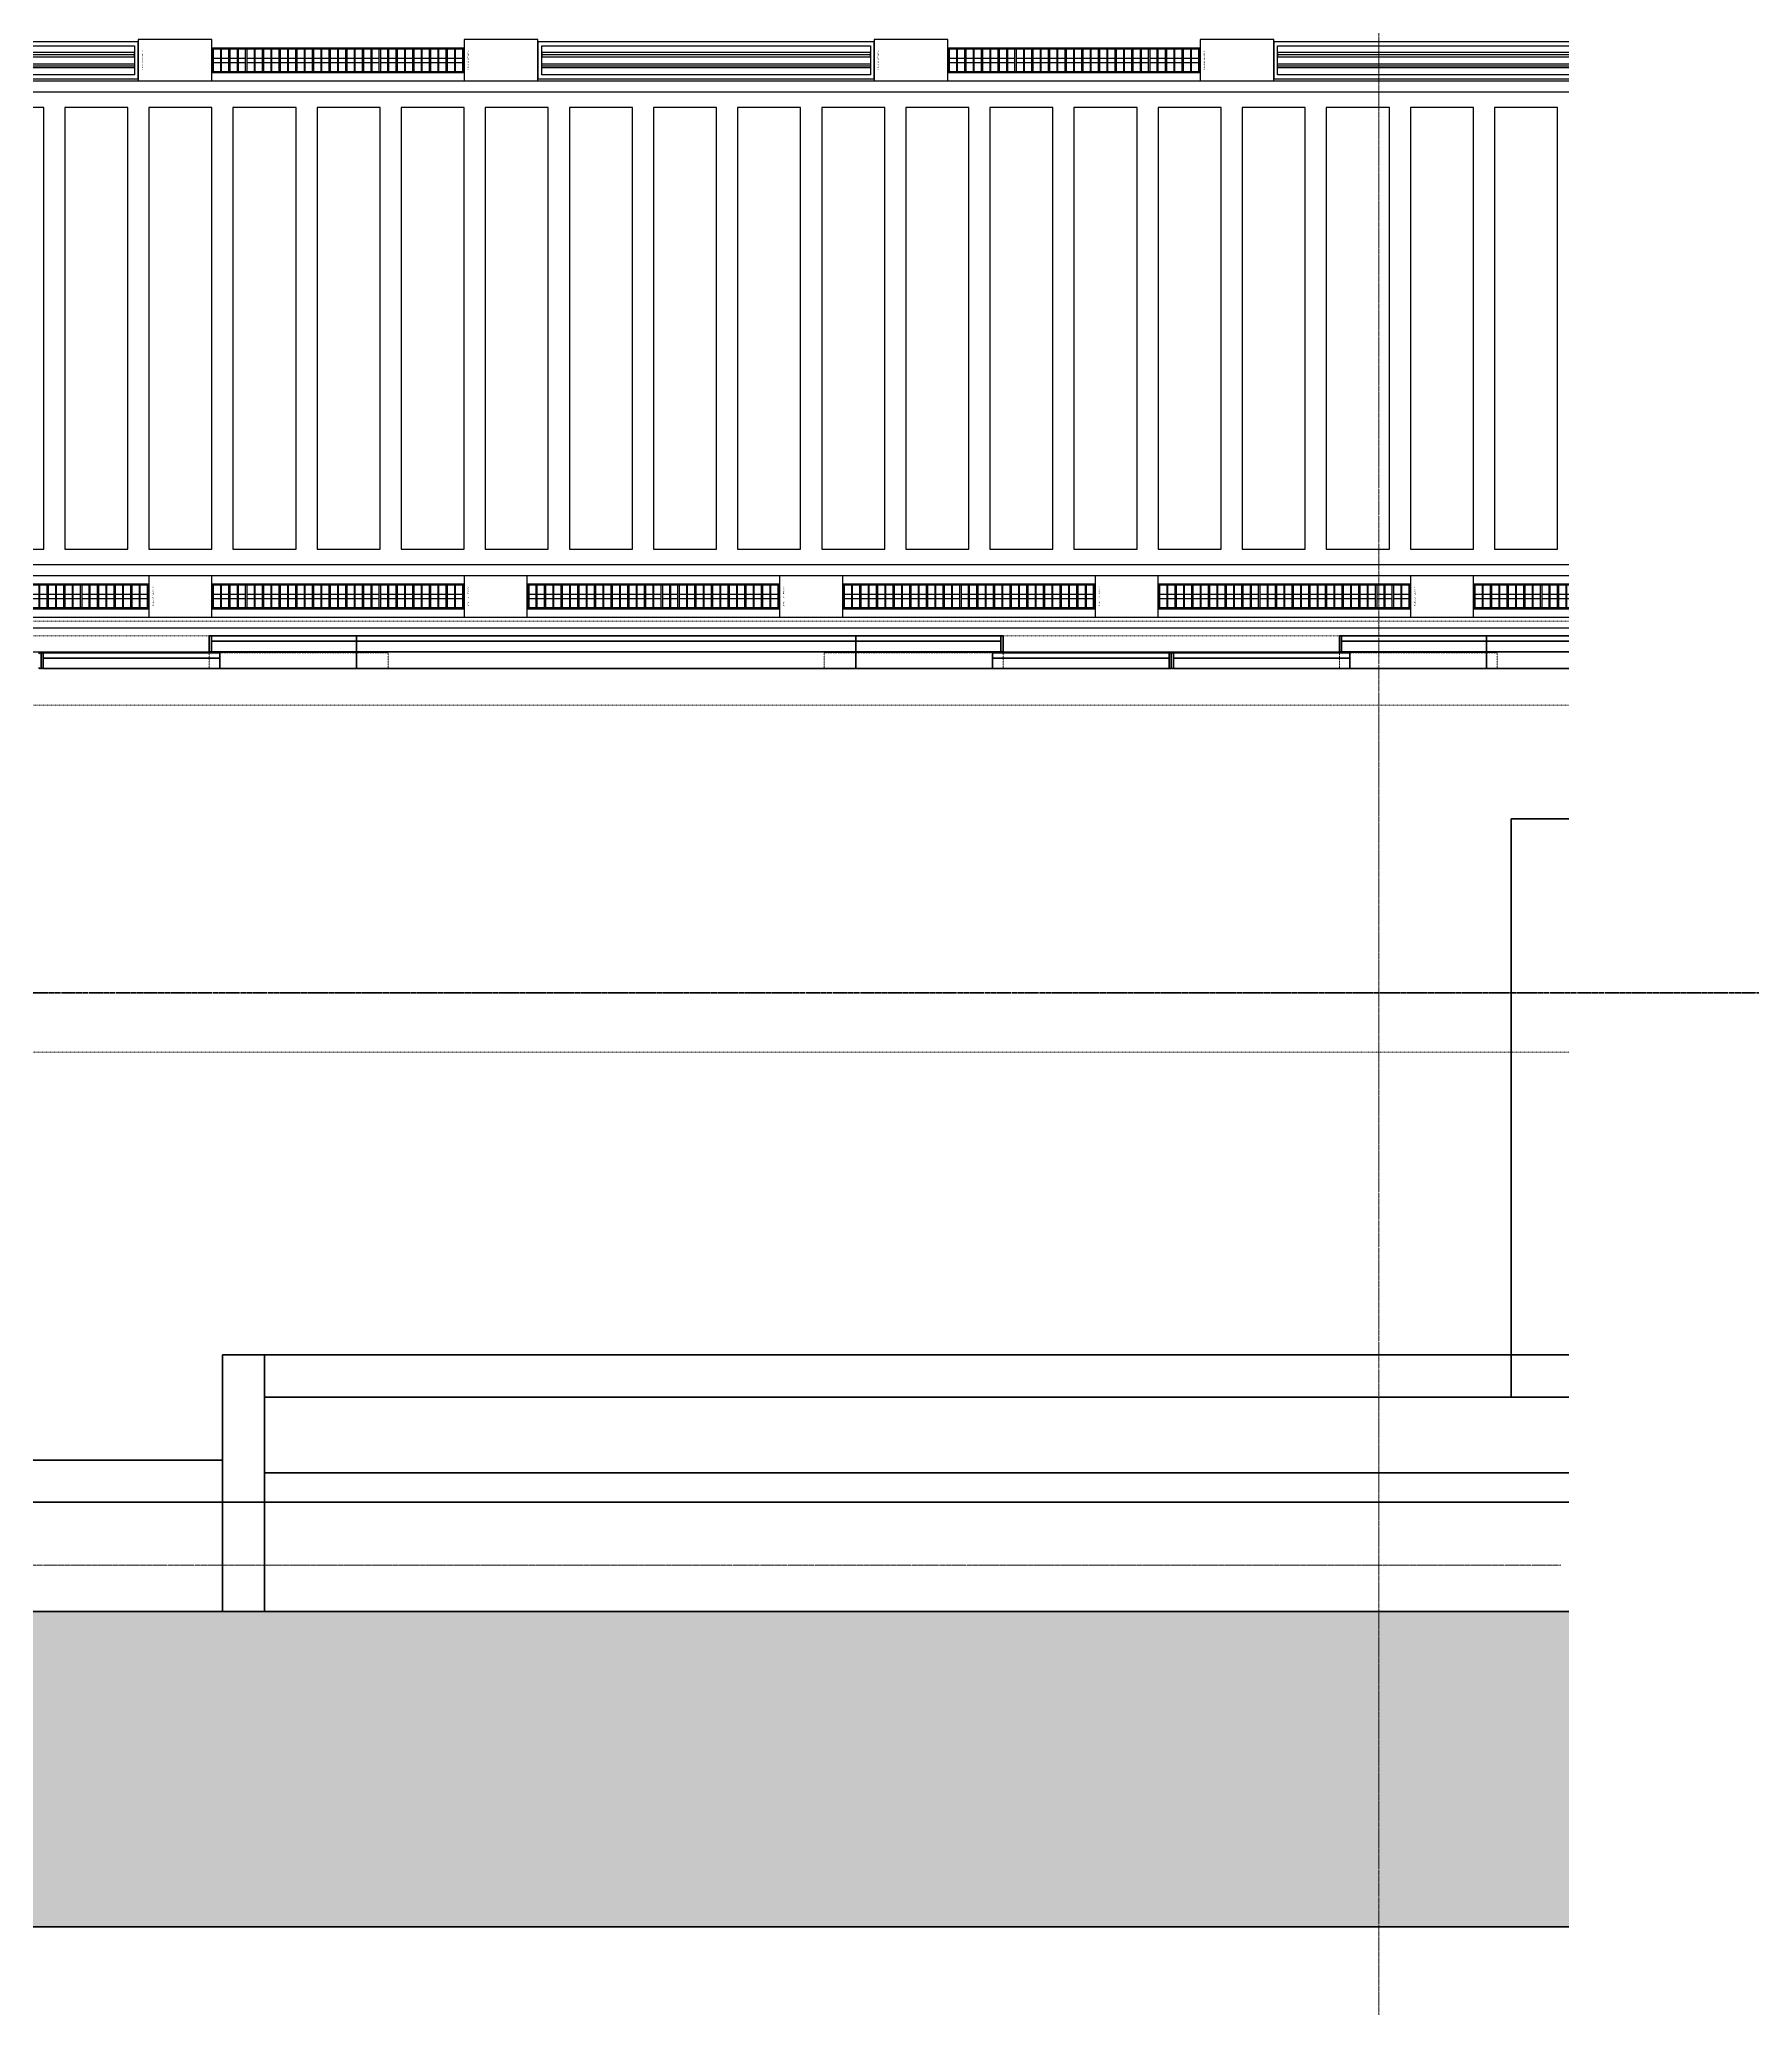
# Model space of a CAD drawing. Header units: millimetres. Extents: x -794868 to -715506, y -16735 to 22434.
# Drawn here: x -728253 to -720105, y -6430 to 2936 of the extents above; entities that cross this region are included whole.
import ezdxf
from ezdxf.enums import TextEntityAlignment as Align
from ezdxf.xclip import XClip

# ---------------------------------------------------------------- set-up
doc = ezdxf.new("R2010")
doc.units = ezdxf.units.MM
doc.header["$XCLIPFRAME"] = 0
for name, pattern in [('DASH', [6.35, 3.175, -3.175]), ('DPA_Grid _ Level 100', [10, 5.5, -1.6, 1.3, -1.6]), ('DPA_Hidden 500', [1.4, 0.8, -0.6])]:
    doc.linetypes.add(name, pattern=pattern)
for name, color, linetype in [('000 - WIPEOUT', 250, 'Continuous'), ('001 - ASCESSORIES', 251, 'Continuous'), ('A04_TUBE SERIES', 2, 'Continuous'), ('A11_ALU.SOLID SHEET', 2, 'Continuous')]:
    doc.layers.add(name, color=color, linetype=linetype)
for name, color, linetype, lineweight in [('A-FLOR-E', 2, 'Continuous', 35), ('A-GENM', 1, 'Continuous', 9), ('A-GENM-HDLN', 2, 'DPA_Hidden 500', 9), ('A-WALL', 5, 'Continuous', 35), ('A-WALL-PATT', 1, 'Continuous', 35), ('G-ANNO-SECL', 3, 'Continuous', 9), ('Q-SPCQ', 2, 'Continuous', 35), ('Q-SPCQ-HDLN', 2, 'DASH', 9), ('S-GRID', 251, 'Continuous', 9), ('WALL-E', 2, 'Continuous', 35)]:
    doc.layers.add(name, color=color, linetype=linetype, lineweight=lineweight)

# ---------------------------------------------------------------- blocks, each defined once
blk = doc.blocks.new('DPA_Speciality_PlatformScreenDoor - Length_135300-12767973-4262-01 ENLARGED UPPER PLATFORM LEVEL - REFLECTED CEILING PLAN - SHEET 3')
at = {"layer": 'A-GENM'}
for p, q in [((5337.5, -250), (5535.3, -250)), ((5535.3, -250), (5337.5, -250)), ((5432.5, -250), (5342.5, -250)), ((5342.5, -250), (5432.5, -250)), ((5442.5, -250), (5532.5, -250)), ((5532.5, -250), (5442.5, -250)), ((6337.5, -250), (6139.7, -250)), ((6139.7, -250), (6337.5, -250)), ((6232.5, -250), (6142.5, -250)), ((6142.5, -250), (6232.5, -250)), ((6242.5, -250), (6332.5, -250)), ((6332.5, -250), (6242.5, -250)), ((10712.5, -250), (10910.3, -250)), ((10910.3, -250), (10712.5, -250)), ((10807.5, -250), (10717.5, -250)), ((10717.5, -250), (10807.5, -250)), ((10817.5, -250), (10907.5, -250)), ((10907.5, -250), (10817.5, -250)), ((4590.3, -330), (4714.1, -330)), ((4600.9, -330), (4654, -330)), ((4650.4, -330), (4703.5, -330)), ((6890.3, -330), (7014.1, -330)), ((6900.9, -330), (6954, -330)), ((6950.4, -330), (7003.5, -330)), ((8490.3, -330), (8614.1, -330)), ((8500.9, -330), (8554, -330)), ((8550.4, -330), (8603.5, -330))]:
    blk.add_line(p, q, dxfattribs=at)
at = {"layer": 'A-GENM-HDLN'}
for p, q in [((4287.5, -250), (4287.5, -175)), ((5037.5, -175), (4287.5, -175)), ((5037.5, -175), (5037.5, -250)), ((6637.5, -175), (6637.5, -250)), ((6637.5, -175), (7487.5, -175)), ((7487.5, -250), (7487.5, -175)), ((9562.5, -250), (9562.5, -175)), ((10412.5, -175), (9562.5, -175)), ((10412.5, -175), (10412.5, -250)), ((5037.5, -250), (4287.5, -250)), ((6637.5, -250), (7487.5, -250)), ((10412.5, -250), (9562.5, -250))]:
    blk.add_line(p, q, dxfattribs=at)
at = {"layer": 'Q-SPCQ', "linetype": 'DASH', "lineweight": 9}
blk.add_line((3946, 1650), (73451.3, 1650), dxfattribs=at)
at = {"layer": 'Q-SPCQ'}
for p, q in [((3946, -175), (4337.5, -175)), ((4337.5, -330), (4337.5, -175)), ((4337.5, -175), (4337.5, -330)), ((4337.5, -175), (5037.5, -175)), ((4337.5, -175.9), (4337.5, -200)), ((4337.5, -200), (4337.5, -175.9)), ((4987.5, -175), (5827.5, -175)), ((5827.5, -175), (4987.5, -175)), ((4987.5, -175), (4987.5, -225)), ((4987.5, -225), (4987.5, -175)), ((5797.5, -175), (5017.5, -175)), ((5017.5, -175), (5797.5, -175)), ((5017.5, -175), (5797.5, -175)), ((5797.5, -175), (5017.5, -175)), ((5827.5, -225), (5827.5, -175)), ((5827.5, -225), (5827.5, -175)), ((5827.5, -180), (5827.5, -245)), ((5827.5, -245), (5827.5, -180)), ((5837.5, -245), (5837.5, -180)), ((5837.5, -180), (5837.5, -245)), ((5837.5, -180), (5837.5, -245)), ((5837.5, -245), (5837.5, -180)), ((6687.5, -175), (5847.5, -175)), ((5847.5, -175), (6687.5, -175)), ((5847.5, -175), (5847.5, -225)), ((5847.5, -175), (5847.5, -225)), ((5847.5, -245), (5847.5, -180)), ((5847.5, -180), (5847.5, -245)), ((5877.5, -175), (6657.5, -175)), ((6657.5, -175), (5877.5, -175)), ((6657.5, -175), (5877.5, -175)), ((5877.5, -175), (6657.5, -175)), ((6637.5, -175), (7337.5, -175)), ((6687.5, -225), (6687.5, -175)), ((6687.5, -175), (6687.5, -225)), ((7337.5, -175), (7337.5, -330)), ((7337.5, -175), (9712.5, -175)), ((7337.5, -330), (7337.5, -175)), ((7337.5, -200), (7337.5, -175.9)), ((7337.5, -175.9), (7337.5, -200)), ((9712.5, -175), (9712.5, -330)), ((9712.5, -175), (10412.5, -175)), ((9712.5, -330), (9712.5, -175)), ((9712.5, -200), (9712.5, -175.9)), ((9712.5, -175.9), (9712.5, -200)), ((10362.5, -175), (11202.5, -175)), ((11202.5, -175), (10362.5, -175)), ((10362.5, -175), (10362.5, -225)), ((10362.5, -225), (10362.5, -175)), ((11172.5, -175), (10392.5, -175)), ((10392.5, -175), (11172.5, -175)), ((10392.5, -175), (11172.5, -175)), ((11172.5, -175), (10392.5, -175)), ((11202.5, -225), (11202.5, -175)), ((11202.5, -225), (11202.5, -175)), ((11202.5, -180), (11202.5, -245)), ((11202.5, -245), (11202.5, -180)), ((11212.5, -245), (11212.5, -180)), ((11212.5, -180), (11212.5, -245)), ((11212.5, -180), (11212.5, -245)), ((11212.5, -245), (11212.5, -180)), ((3946, -255), (4337.5, -255)), ((4337.5, -255), (3946, -255)), ((4277.5, -255), (3946, -255)), ((3946, -255), (4277.5, -255)), ((3946, -255), (4287.5, -255)), ((4287.5, -255), (3946, -255)), ((4337.5, -200), (4337.5, -305)), ((4337.5, -305), (4337.5, -200)), ((4337.5, -305), (4337.5, -255)), ((4337.5, -305), (4337.5, -255)), ((4337.5, -255), (5027.5, -255)), ((5027.5, -255), (4337.5, -255)), ((4337.5, -255), (4337.5, -305)), ((4337.5, -305), (4337.5, -255)), ((4387.5, -255), (4977.5, -255)), ((4977.5, -255), (4387.5, -255)), ((4977.5, -255), (4397.5, -255)), ((4397.5, -255), (4977.5, -255)), ((5827.5, -225), (4987.5, -225)), ((4987.5, -225), (5827.5, -225)), ((4987.5, -250), (4987.5, -225)), ((4987.5, -250), (4987.5, -225)), ((5827.5, -225), (4987.5, -225)), ((4987.5, -225), (4987.5, -250)), ((4987.5, -250), (4987.5, -225)), ((4987.5, -225), (5827.5, -225)), ((4987.5, -225), (5827.5, -225)), ((5827.5, -225), (4987.5, -225)), ((5827.5, -250), (4987.5, -250)), ((4987.5, -250), (5827.5, -250)), ((4987.5, -250), (5827.5, -250)), ((5827.5, -250), (4987.5, -250)), ((5017.5, -225), (5797.5, -225)), ((5797.5, -225), (5017.5, -225)), ((5797.5, -225), (5017.5, -225)), ((5017.5, -225), (5797.5, -225)), ((5027.5, -255), (5027.5, -330)), ((5037.5, -255), (5027.5, -255)), ((5027.5, -255), (5037.5, -255)), ((5027.5, -330), (5027.5, -255)), ((5027.5, -305), (5027.5, -255)), ((5027.5, -305), (5027.5, -255)), ((5037.5, -225), (5777.5, -225)), ((5777.5, -225), (5037.5, -225)), ((5037.5, -225), (5777.5, -225)), ((5777.5, -225), (5037.5, -225)), ((5037.5, -330), (5037.5, -250)), ((5037.5, -250), (5037.5, -305)), ((5037.5, -250), (5777.5, -250)), ((5777.5, -250), (5037.5, -250)), ((5037.5, -250), (5777.5, -250)), ((5777.5, -250), (5037.5, -250)), ((5037.5, -330), (5037.5, -255)), ((5037.5, -255), (5037.5, -330)), ((5827.5, -225), (5827.5, -250)), ((5827.5, -250), (5827.5, -225)), ((5827.5, -250), (5827.5, -225)), ((5827.5, -225), (5827.5, -250)), ((5847.5, -225), (6687.5, -225)), ((6687.5, -225), (5847.5, -225)), ((5847.5, -250), (5847.5, -225)), ((5847.5, -225), (5847.5, -250)), ((6687.5, -225), (5847.5, -225)), ((5847.5, -225), (5847.5, -250)), ((5847.5, -250), (5847.5, -225)), ((5847.5, -225), (6687.5, -225)), ((6687.5, -225), (5847.5, -225)), ((5847.5, -225), (6687.5, -225)), ((5847.5, -250), (6687.5, -250)), ((6687.5, -250), (5847.5, -250)), ((5847.5, -250), (6687.5, -250)), ((6687.5, -250), (5847.5, -250)), ((6657.5, -225), (5877.5, -225)), ((5877.5, -225), (6657.5, -225)), ((5877.5, -225), (6657.5, -225)), ((6657.5, -225), (5877.5, -225)), ((6637.5, -225), (5897.5, -225)), ((5897.5, -225), (6637.5, -225)), ((6637.5, -225), (5897.5, -225)), ((5897.5, -225), (6637.5, -225)), ((6637.5, -250), (5897.5, -250)), ((5897.5, -250), (6637.5, -250)), ((6637.5, -250), (5897.5, -250)), ((5897.5, -250), (6637.5, -250)), ((6637.5, -305), (6637.5, -250)), ((6637.5, -250), (6637.5, -330)), ((6647.5, -255), (6637.5, -255)), ((6637.5, -255), (6637.5, -330)), ((6637.5, -330), (6637.5, -255)), ((6637.5, -255), (6647.5, -255)), ((6647.5, -330), (6647.5, -255)), ((6647.5, -255), (6647.5, -330)), ((7337.5, -255), (6647.5, -255)), ((6647.5, -255), (7337.5, -255)), ((6647.5, -255), (6647.5, -305)), ((6647.5, -255), (6647.5, -305)), ((6687.5, -225), (6687.5, -250)), ((6687.5, -225), (6687.5, -250)), ((6687.5, -250), (6687.5, -225)), ((6687.5, -225), (6687.5, -250)), ((6697.5, -255), (7277.5, -255)), ((7277.5, -255), (6697.5, -255)), ((7287.5, -255), (6697.5, -255)), ((6697.5, -255), (7287.5, -255)), ((7337.5, -305), (7337.5, -200)), ((7337.5, -200), (7337.5, -305)), ((9712.5, -255), (7337.5, -255)), ((7337.5, -255), (9712.5, -255)), ((7337.5, -255), (7337.5, -305)), ((7337.5, -255), (7337.5, -305)), ((7337.5, -305), (7337.5, -255)), ((7337.5, -255), (7337.5, -305)), ((9662.5, -255), (7387.5, -255)), ((7387.5, -255), (9662.5, -255)), ((7397.5, -255), (9652.5, -255)), ((9652.5, -255), (7397.5, -255)), ((9712.5, -305), (9712.5, -200)), ((9712.5, -200), (9712.5, -305)), ((9712.5, -255), (10402.5, -255)), ((10402.5, -255), (9712.5, -255)), ((9712.5, -255), (9712.5, -305)), ((9712.5, -305), (9712.5, -255)), ((9712.5, -305), (9712.5, -255)), ((9712.5, -255), (9712.5, -305)), ((9762.5, -255), (10352.5, -255)), ((10352.5, -255), (9762.5, -255)), ((10352.5, -255), (9772.5, -255)), ((9772.5, -255), (10352.5, -255)), ((11202.5, -225), (10362.5, -225)), ((10362.5, -225), (11202.5, -225)), ((10362.5, -250), (10362.5, -225)), ((10362.5, -250), (10362.5, -225)), ((11202.5, -225), (10362.5, -225)), ((10362.5, -225), (10362.5, -250)), ((10362.5, -250), (10362.5, -225)), ((10362.5, -225), (11202.5, -225)), ((10362.5, -225), (11202.5, -225)), ((11202.5, -225), (10362.5, -225)), ((11202.5, -250), (10362.5, -250)), ((10362.5, -250), (11202.5, -250)), ((10362.5, -250), (11202.5, -250)), ((11202.5, -250), (10362.5, -250)), ((10392.5, -225), (11172.5, -225)), ((11172.5, -225), (10392.5, -225)), ((11172.5, -225), (10392.5, -225)), ((10392.5, -225), (11172.5, -225)), ((10402.5, -255), (10402.5, -330)), ((10412.5, -255), (10402.5, -255)), ((10402.5, -255), (10412.5, -255)), ((10402.5, -330), (10402.5, -255)), ((10402.5, -305), (10402.5, -255)), ((10402.5, -305), (10402.5, -255)), ((10412.5, -225), (11152.5, -225)), ((11152.5, -225), (10412.5, -225)), ((10412.5, -225), (11152.5, -225)), ((11152.5, -225), (10412.5, -225)), ((10412.5, -250), (11152.5, -250)), ((11152.5, -250), (10412.5, -250)), ((10412.5, -250), (11152.5, -250)), ((11152.5, -250), (10412.5, -250)), ((10412.5, -330), (10412.5, -250)), ((10412.5, -250), (10412.5, -305)), ((10412.5, -330), (10412.5, -255)), ((10412.5, -255), (10412.5, -330)), ((11202.5, -225), (11202.5, -250)), ((11202.5, -250), (11202.5, -225)), ((11202.5, -250), (11202.5, -225)), ((11202.5, -225), (11202.5, -250)), ((3946, -305), (4327.5, -305)), ((4337.5, -305), (3946, -305)), ((3946, -305), (4277.5, -305)), ((4277.5, -305), (3946, -305)), ((4327.5, -305), (3946, -305)), ((3946, -305), (4327.5, -305)), ((3946, -305), (4277.5, -305)), ((4277.5, -305), (3946, -305)), ((3946, -305), (4337.5, -305)), ((4337.5, -305), (3946, -305)), ((3946, -305), (4287.5, -305)), ((4287.5, -305), (3946, -305)), ((4277.5, -305), (3946, -305)), ((3946, -305), (4277.5, -305)), ((3946, -330), (4337.5, -330)), ((3946, -330), (4337.5, -330)), ((4327.5, -330), (3946, -330)), ((3946, -330), (4277.5, -330)), ((4277.5, -330), (3946, -330)), ((4327.5, -330), (3946, -330)), ((3946, -330), (4327.5, -330)), ((3946, -330), (4277.5, -330)), ((4277.5, -330), (3946, -330)), ((4327.5, -305), (4337.5, -305)), ((4337.5, -330), (4327.5, -330)), ((4337.5, -305), (4337.5, -329.1)), ((4337.5, -305), (4337.5, -330)), ((4337.5, -330), (4337.5, -305)), ((4337.5, -329.1), (4337.5, -305)), ((4337.5, -305), (4347.5, -305)), ((5027.5, -305), (4337.5, -305)), ((4337.5, -305), (4337.5, -330)), ((4337.5, -330), (4337.5, -305)), ((4337.5, -305), (5027.5, -305)), ((5027.5, -305), (4337.5, -305)), ((4337.5, -330), (5037.5, -330)), ((4337.5, -330), (5027.5, -330)), ((4347.5, -330), (4337.5, -330)), ((4347.5, -305), (5027.5, -305)), ((5027.5, -305), (4347.5, -305)), ((4347.5, -305), (5027.5, -305)), ((5027.5, -330), (4347.5, -330)), ((5027.5, -330), (4347.5, -330)), ((4347.5, -330), (5027.5, -330)), ((4387.5, -305), (4977.5, -305)), ((4977.5, -305), (4387.5, -305)), ((4397.5, -305), (4977.5, -305)), ((4977.5, -305), (4397.5, -305)), ((4397.5, -305), (4977.5, -305)), ((4977.5, -305), (4397.5, -305)), ((4977.5, -305), (4397.5, -305)), ((4397.5, -305), (4977.5, -305)), ((4397.5, -330), (4977.5, -330)), ((4977.5, -330), (4397.5, -330)), ((4397.5, -330), (4977.5, -330)), ((4977.5, -330), (4397.5, -330)), ((5027.5, -330), (5027.5, -305)), ((5027.5, -330), (5027.5, -305)), ((5027.5, -305), (5027.5, -330)), ((5027.5, -330), (5027.5, -305)), ((5027.5, -330), (5037.5, -330)), ((5037.5, -330), (5027.5, -330)), ((5037.5, -305), (5037.5, -329.1)), ((6637.5, -329.1), (6637.5, -305)), ((6637.5, -330), (7337.5, -330)), ((6637.5, -330), (6647.5, -330)), ((6647.5, -330), (6637.5, -330)), ((7337.5, -305), (6647.5, -305)), ((6647.5, -305), (7327.5, -305)), ((6647.5, -305), (6647.5, -330)), ((6647.5, -305), (6647.5, -330)), ((6647.5, -305), (7327.5, -305)), ((7327.5, -305), (6647.5, -305)), ((6647.5, -330), (6647.5, -305)), ((6647.5, -305), (6647.5, -330)), ((7337.5, -305), (6647.5, -305)), ((6647.5, -305), (7337.5, -305)), ((7327.5, -330), (6647.5, -330)), ((6647.5, -330), (7337.5, -330)), ((6647.5, -330), (7327.5, -330)), ((7327.5, -330), (6647.5, -330)), ((7277.5, -305), (6697.5, -305)), ((6697.5, -305), (7277.5, -305)), ((7277.5, -305), (6697.5, -305)), ((6697.5, -305), (7277.5, -305)), ((7287.5, -305), (6697.5, -305)), ((6697.5, -305), (7287.5, -305)), ((6697.5, -305), (7277.5, -305)), ((7277.5, -305), (6697.5, -305)), ((7277.5, -330), (6697.5, -330)), ((6697.5, -330), (7277.5, -330)), ((7277.5, -330), (6697.5, -330)), ((6697.5, -330), (7277.5, -330)), ((7327.5, -305), (7337.5, -305)), ((7337.5, -330), (7327.5, -330)), ((7337.5, -329.1), (7337.5, -305)), ((9712.5, -305), (7337.5, -305)), ((7337.5, -305), (7347.5, -305)), ((7337.5, -330), (7337.5, -305)), ((7337.5, -305), (7337.5, -330)), ((9712.5, -305), (7337.5, -305)), ((7337.5, -305), (9712.5, -305)), ((7337.5, -305), (7337.5, -329.1)), ((7337.5, -330), (7337.5, -305)), ((7337.5, -305), (7337.5, -330)), ((7337.5, -330), (9712.5, -330)), ((7347.5, -330), (7337.5, -330)), ((7337.5, -330), (9712.5, -330)), ((7347.5, -305), (9702.5, -305)), ((7347.5, -305), (9702.5, -305)), ((9702.5, -305), (7347.5, -305)), ((9702.5, -330), (7347.5, -330)), ((7347.5, -330), (9702.5, -330)), ((9702.5, -330), (7347.5, -330)), ((9662.5, -305), (7387.5, -305)), ((7387.5, -305), (9662.5, -305)), ((9652.5, -305), (7397.5, -305)), ((7397.5, -305), (9652.5, -305)), ((9652.5, -305), (7397.5, -305)), ((7397.5, -305), (9652.5, -305)), ((7397.5, -305), (9652.5, -305)), ((9652.5, -305), (7397.5, -305)), ((9652.5, -330), (7397.5, -330)), ((7397.5, -330), (9652.5, -330)), ((9652.5, -330), (7397.5, -330)), ((7397.5, -330), (9652.5, -330)), ((9702.5, -305), (9712.5, -305)), ((9712.5, -330), (9702.5, -330)), ((9712.5, -329.1), (9712.5, -305)), ((9712.5, -305), (9722.5, -305)), ((10402.5, -305), (9712.5, -305)), ((9712.5, -305), (9712.5, -330)), ((9712.5, -330), (9712.5, -305)), ((9712.5, -305), (10402.5, -305)), ((10402.5, -305), (9712.5, -305)), ((9712.5, -305), (9712.5, -329.1)), ((9712.5, -330), (9712.5, -305)), ((9712.5, -305), (9712.5, -330)), ((9712.5, -330), (10412.5, -330)), ((9712.5, -330), (10402.5, -330)), ((9722.5, -330), (9712.5, -330)), ((9722.5, -305), (10402.5, -305)), ((10402.5, -305), (9722.5, -305)), ((9722.5, -305), (10402.5, -305)), ((10402.5, -330), (9722.5, -330)), ((10402.5, -330), (9722.5, -330)), ((9722.5, -330), (10402.5, -330)), ((9762.5, -305), (10352.5, -305)), ((10352.5, -305), (9762.5, -305)), ((9772.5, -305), (10352.5, -305)), ((10352.5, -305), (9772.5, -305)), ((9772.5, -305), (10352.5, -305)), ((10352.5, -305), (9772.5, -305)), ((10352.5, -305), (9772.5, -305)), ((9772.5, -305), (10352.5, -305)), ((9772.5, -330), (10352.5, -330)), ((10352.5, -330), (9772.5, -330)), ((9772.5, -330), (10352.5, -330)), ((10352.5, -330), (9772.5, -330)), ((10402.5, -330), (10402.5, -305)), ((10402.5, -330), (10402.5, -305)), ((10402.5, -305), (10402.5, -330)), ((10402.5, -330), (10402.5, -305)), ((10402.5, -330), (10412.5, -330)), ((10412.5, -330), (10402.5, -330)), ((10412.5, -305), (10412.5, -329.1))]:
    blk.add_line(p, q, dxfattribs=at)
for centre, start, end in [((5832.5, -180), 0, 180), ((5832.5, -180), 135, 180), ((5832.5, -180), 60, 120), ((5832.5, -180), 360, 30), ((5842.5, -180), 0, 180), ((5842.5, -180), 150, 180), ((5842.5, -180), 60, 120), ((5842.5, -180), 0, 45), ((11207.5, -180), 0, 180), ((11207.5, -180), 135, 180), ((11207.5, -180), 60, 120), ((11207.5, -180), 360, 30), ((11217.5, -180), 0, 180), ((11217.5, -180), 150, 180), ((11217.5, -180), 60, 120), ((5832.5, -245), 180, 210), ((5832.5, -245), 180, 0), ((5832.5, -245), 240, 300), ((5832.5, -245), 330, 0), ((5842.5, -245), 180, 210), ((5842.5, -245), 180, 360), ((5842.5, -245), 240, 300), ((5842.5, -245), 330, 360), ((11207.5, -245), 180, 210), ((11207.5, -245), 180, 0), ((11207.5, -245), 240, 300), ((11207.5, -245), 330, 0), ((11217.5, -245), 180, 210), ((11217.5, -245), 180, 360), ((11217.5, -245), 240, 300)]:
    blk.add_arc(centre, 5, start, end, dxfattribs=at)
at = {"layer": 'Q-SPCQ-HDLN'}
for p, q in [((73451.3, 0), (3946, 0)), ((73451.3, -330), (3946, -330)), ((73451.3, -400), (3946, -400))]:
    blk.add_line(p, q, dxfattribs=at)
blk = doc.blocks.new('*U1978')
at = {"layer": 'S-GRID', "linetype": 'DPA_Grid _ Level 100'}
for p, q in [((22800, -19375), (22800, 17498.2)), ((23665.1, -7900), (-49286.1, -7900))]:
    blk.add_line(p, q, dxfattribs=at)
blk = doc.blocks.new('*U698')
at = {"layer": 'A11_ALU.SOLID SHEET', "color": 0}
blk.add_lwpolyline([(350, -98.8), (350, 98.8), (0, 98.8), (0, -98.8)], close=True, dxfattribs=at)
at = {"layer": 'Defpoints', "color": 250}
blk.add_point((0, 0), dxfattribs=at)
blk.add_text('AL.SHEET-HAT-TYPE-R', height=6, rotation=270, dxfattribs=at).set_placement((15, 0), align=Align.BOTTOM_CENTER)
blk = doc.blocks.new('*U700')
at = {"layer": '001 - ASCESSORIES', "color": 0, "linetype": 'ByBlock'}
blk.add_lwpolyline([(800, 87.5), (-800, 87.5), (-800, -87.5), (800, -87.5)], close=True, dxfattribs=at)
at = {"layer": '001 - ASCESSORIES', "linetype": 'ByBlock'}
for points in [[(-781.5, 69), (781.5, 69), (781.5, -69), (-781.5, -69)], [(781.5, 36.3), (-781.5, 36.3), (-781.5, 16.3), (781.5, 16.3)], [(-781.5, -16.3), (781.5, -16.3), (781.5, -36.3), (-781.5, -36.3)]]:
    blk.add_lwpolyline(points, close=True, dxfattribs=at)
for points in [[(781.5, 26.3), (-781.5, 26.3)], [(-781.5, -26.3), (781.5, -26.3)]]:
    blk.add_lwpolyline(points, dxfattribs=at)
blk = doc.blocks.new('*U695')
at = {"color": 1}
blk.add_wipeout([(600, -60), (-600, -60), (-600, 60), (600, 60)], dxfattribs=at).dxf.layer = '000 - WIPEOUT'
at = {"layer": '001 - ASCESSORIES', "color": 0}
blk.add_lwpolyline([(600, -60), (-600, -60), (-600, 60), (600, 60)], close=True, dxfattribs=at)
at = {"layer": '001 - ASCESSORIES'}
for points in [[(-593.5, -55), (-598.5, -55), (-598.5, 55), (-593.5, 55)], [(595, -55), (-595, -55), (-595, 55), (595, 55)], [(-558.8, -55), (-553.8, -55), (-553.8, 55), (-558.8, 55)], [(-514, -55), (-519, -55), (-519, 55), (-514, 55)], [(-479.3, -55), (-474.3, -55), (-474.3, 55), (-479.3, 55)], [(-434.6, -55), (-439.6, -55), (-439.6, 55), (-434.6, 55)], [(-399.8, -55), (-394.8, -55), (-394.8, 55), (-399.8, 55)], [(-355.1, -55), (-360.1, -55), (-360.1, 55), (-355.1, 55)], [(-320.4, -55), (-315.4, -55), (-315.4, 55), (-320.4, 55)], [(-275.6, -55), (-280.6, -55), (-280.6, 55), (-275.6, 55)], [(-240.9, -55), (-235.9, -55), (-235.9, 55), (-240.9, 55)], [(-196.2, -55), (-201.2, -55), (-201.2, 55), (-196.2, 55)], [(-161.4, -55), (-156.4, -55), (-156.4, 55), (-161.4, 55)], [(-116.7, -55), (-121.7, -55), (-121.7, 55), (-116.7, 55)], [(-82, -55), (-77, -55), (-77, 55), (-82, 55)], [(-37.2, -55), (-42.2, -55), (-42.2, 55), (-37.2, 55)], [(-2.5, -55), (2.5, -55), (2.5, 55), (-2.5, 55)], [(42.2, -55), (37.2, -55), (37.2, 55), (42.2, 55)], [(77, -55), (82, -55), (82, 55), (77, 55)], [(121.7, -55), (116.7, -55), (116.7, 55), (121.7, 55)], [(156.4, -55), (161.4, -55), (161.4, 55), (156.4, 55)], [(201.2, -55), (196.2, -55), (196.2, 55), (201.2, 55)], [(235.9, -55), (240.9, -55), (240.9, 55), (235.9, 55)], [(280.6, -55), (275.6, -55), (275.6, 55), (280.6, 55)], [(315.4, -55), (320.4, -55), (320.4, 55), (315.4, 55)], [(360.1, -55), (355.1, -55), (355.1, 55), (360.1, 55)], [(394.8, -55), (399.8, -55), (399.8, 55), (394.8, 55)], [(439.6, -55), (434.6, -55), (434.6, 55), (439.6, 55)], [(474.3, -55), (479.3, -55), (479.3, 55), (474.3, 55)], [(519, -55), (514, -55), (514, 55), (519, 55)], [(553.8, -55), (558.8, -55), (558.8, 55), (553.8, 55)], [(598.5, -55), (593.5, -55), (593.5, 55), (598.5, 55)]]:
    blk.add_lwpolyline(points, close=True, dxfattribs=at)
for points in [[(-593.5, 10), (-558.8, 10)], [(-553.8, 10), (-519, 10)], [(-514, 10), (-479.3, 10)], [(-474.3, 10), (-439.6, 10)], [(-434.6, 10), (-399.8, 10)], [(-394.8, 10), (-360.1, 10)], [(-355.1, 10), (-320.4, 10)], [(-315.4, 10), (-280.6, 10)], [(-275.6, 10), (-240.9, 10)], [(-235.9, 10), (-201.2, 10)], [(-196.2, 10), (-161.4, 10)], [(-156.4, 10), (-121.7, 10)], [(-116.7, 10), (-82, 10)], [(-77, 10), (-42.2, 10)], [(-37.2, 10), (-2.5, 10)], [(2.5, 10), (37.2, 10)], [(42.2, 10), (77, 10)], [(82, 10), (116.7, 10)], [(121.7, 10), (156.4, 10)], [(161.4, 10), (196.2, 10)], [(201.2, 10), (235.9, 10)], [(240.9, 10), (275.6, 10)], [(280.6, 10), (315.4, 10)], [(320.4, 10), (355.1, 10)], [(360.1, 10), (394.8, 10)], [(399.8, 10), (434.6, 10)], [(439.6, 10), (474.3, 10)], [(479.3, 10), (514, 10)], [(519, 10), (553.8, 10)], [(558.8, 10), (593.5, 10)], [(-593.5, -10), (-558.8, -10)], [(-553.8, -10), (-519, -10)], [(-514, -10), (-479.3, -10)], [(-474.3, -10), (-439.6, -10)], [(-434.6, -10), (-399.8, -10)], [(-394.8, -10), (-360.1, -10)], [(-355.1, -10), (-320.4, -10)], [(-315.4, -10), (-280.6, -10)], [(-275.6, -10), (-240.9, -10)], [(-235.9, -10), (-201.2, -10)], [(-196.2, -10), (-161.4, -10)], [(-156.4, -10), (-121.7, -10)], [(-116.7, -10), (-82, -10)], [(-77, -10), (-42.2, -10)], [(-37.2, -10), (-2.5, -10)], [(2.5, -10), (37.2, -10)], [(42.2, -10), (77, -10)], [(82, -10), (116.7, -10)], [(121.7, -10), (156.4, -10)], [(161.4, -10), (196.2, -10)], [(201.2, -10), (235.9, -10)], [(240.9, -10), (275.6, -10)], [(280.6, -10), (315.4, -10)], [(320.4, -10), (355.1, -10)], [(360.1, -10), (394.8, -10)], [(399.8, -10), (434.6, -10)], [(439.6, -10), (474.3, -10)], [(479.3, -10), (514, -10)], [(519, -10), (553.8, -10)], [(558.8, -10), (593.5, -10)]]:
    blk.add_lwpolyline(points, dxfattribs=at)
blk = doc.blocks.new('*U703')
at = {"layer": 'A11_ALU.SOLID SHEET', "color": 0}
blk.add_lwpolyline([(300, -98.8), (300, 98.8), (0, 98.8), (0, -98.8)], close=True, dxfattribs=at)
at = {"layer": 'Defpoints', "color": 250}
blk.add_point((0, 0), dxfattribs=at)
blk.add_text('AL.SHEET-HAT-TYPE-R', height=6, rotation=270, dxfattribs=at).set_placement((15, 0), align=Align.BOTTOM_CENTER)
blk = doc.blocks.new('*U723')
blk.add_attdef('EXTR.OVL-LENGTH_', (-25, -59.1), '', height=5)
blk.add_wipeout([(-25, 0), (25, 0), (25, 67400), (-25, 67400)]).dxf.layer = '000 - WIPEOUT'
at = {"layer": 'A04_TUBE SERIES', "color": 0}
blk.add_lwpolyline([(-25, 0), (25, 0), (25, 67400), (-25, 67400)], close=True, dxfattribs=at)
blk = doc.blocks.new('*U725')
blk.add_attdef('EXTR.OVL-LENGTH_', (-25, -59.1), '', height=5)
blk.add_wipeout([(-25, 0), (25, 0), (25, 67400), (-25, 67400)]).dxf.layer = '000 - WIPEOUT'
at = {"layer": 'A04_TUBE SERIES', "color": 0}
blk.add_lwpolyline([(-25, 0), (25, 0), (25, 67400), (-25, 67400)], close=True, dxfattribs=at)
blk = doc.blocks.new('*U847')
at = {"color": 3}
for points in [[(-1050, 29950), (1050, 29950), (1050, 29650), (-1050, 29650)], [(-1050, 29550), (1050, 29550), (1050, 29250), (-1050, 29250)], [(-1050, 29150), (1050, 29150), (1050, 28850), (-1050, 28850)], [(-1050, 28750), (1050, 28750), (1050, 28450), (-1050, 28450)], [(-1050, 28350), (1050, 28350), (1050, 28050), (-1050, 28050)], [(-1050, 27950), (1050, 27950), (1050, 27650), (-1050, 27650)], [(-1050, 27550), (1050, 27550), (1050, 27250), (-1050, 27250)], [(-1050, 27150), (1050, 27150), (1050, 26850), (-1050, 26850)], [(-1050, 26750), (1050, 26750), (1050, 26450), (-1050, 26450)], [(-1050, 26350), (1050, 26350), (1050, 26050), (-1050, 26050)], [(-1050, 25950), (1050, 25950), (1050, 25650), (-1050, 25650)], [(-1050, 25550), (1050, 25550), (1050, 25250), (-1050, 25250)], [(-1050, 25150), (1050, 25150), (1050, 24850), (-1050, 24850)], [(-1050, 24750), (1050, 24750), (1050, 24450), (-1050, 24450)], [(-1050, 24350), (1050, 24350), (1050, 24050), (-1050, 24050)], [(-1050, 23950), (1050, 23950), (1050, 23650), (-1050, 23650)], [(-1050, 23550), (1050, 23550), (1050, 23250), (-1050, 23250)], [(-1050, 23150), (1050, 23150), (1050, 22850), (-1050, 22850)], [(-1050, 22750), (1050, 22750), (1050, 22450), (-1050, 22450)]]:
    blk.add_wipeout(points, dxfattribs=at).dxf.layer = '000 - WIPEOUT'
at = {"layer": 'A11_ALU.SOLID SHEET', "color": 0, "linetype": 'ByBlock'}
for points in [[(-1050, 29650), (1050, 29650), (1050, 29950), (-1050, 29950)], [(-1050, 29250), (1050, 29250), (1050, 29550), (-1050, 29550)], [(-1050, 28850), (1050, 28850), (1050, 29150), (-1050, 29150)], [(-1050, 28450), (1050, 28450), (1050, 28750), (-1050, 28750)], [(-1050, 28050), (1050, 28050), (1050, 28350), (-1050, 28350)], [(-1050, 27650), (1050, 27650), (1050, 27950), (-1050, 27950)], [(-1050, 27250), (1050, 27250), (1050, 27550), (-1050, 27550)], [(-1050, 26850), (1050, 26850), (1050, 27150), (-1050, 27150)], [(-1050, 26450), (1050, 26450), (1050, 26750), (-1050, 26750)], [(-1050, 26050), (1050, 26050), (1050, 26350), (-1050, 26350)], [(-1050, 25650), (1050, 25650), (1050, 25950), (-1050, 25950)], [(-1050, 25250), (1050, 25250), (1050, 25550), (-1050, 25550)], [(-1050, 24850), (1050, 24850), (1050, 25150), (-1050, 25150)], [(-1050, 24450), (1050, 24450), (1050, 24750), (-1050, 24750)], [(-1050, 24050), (1050, 24050), (1050, 24350), (-1050, 24350)], [(-1050, 23650), (1050, 23650), (1050, 23950), (-1050, 23950)], [(-1050, 23250), (1050, 23250), (1050, 23550), (-1050, 23550)], [(-1050, 22850), (1050, 22850), (1050, 23150), (-1050, 23150)], [(-1050, 22450), (1050, 22450), (1050, 22750), (-1050, 22750)]]:
    blk.add_lwpolyline(points, close=True, dxfattribs=at)
blk = doc.blocks.new('*U2281')
blk.add_lwpolyline([(27650, -552), (-107450, -552), (-107450, -3555), (27650, -3555)], close=True)
for p in [(16100, -742), (16100, -742), (19600, -742), (19600, -742), (23100, -742), (23100, -742)]:
    blk.add_blockref('*U700', p)
at = {"layer": 'A11_ALU.SOLID SHEET', "color": 1}
for name, p in [('*U698', (16900, -742)), ('*U698', (20400, -742)), ('*U703', (16950, -3292)), ('*U703', (19950, -3292)), ('*U703', (22950, -3292))]:
    blk.add_blockref(name, p, dxfattribs=at)
for p in [(17850, -742), (21350, -742), (16350, -3292), (17850, -3292), (20850, -3292), (23850, -3292)]:
    blk.add_blockref('*U695', p)
at = {"layer": 'A11_ALU.SOLID SHEET', "color": 0, "linetype": 'ByBlock', "rotation": 270}
blk.add_blockref('*U847', (-6300, -2017), dxfattribs=at)
at = {"layer": 'A11_ALU.SOLID SHEET', "color": 1}
for name, p in [('*U698', (16900, -742)), ('*U698', (18450, -742)), ('*U698', (20400, -742)), ('*U698', (21950, -742)), ('*U703', (18450, -3292)), ('*U703', (21450, -3292))]:
    blk.add_blockref(name, p, dxfattribs=at)
for p in [(17850, -742), (21350, -742), (19350, -3292), (22350, -3292)]:
    blk.add_blockref('*U695', p)
at = {"layer": 'A04_TUBE SERIES', "color": 0, "linetype": 'ByBlock', "rotation": 270}
for p in [(-39850, -3167), (-39850, -3417)]:
    blk.add_blockref('*U725', p, dxfattribs=at)
at = {"layer": 'A11_ALU.SOLID SHEET', "color": 1}
for p in [(18450, -742), (21950, -742)]:
    blk.add_blockref('*U698', p, dxfattribs=at)
at = {"layer": 'A04_TUBE SERIES', "color": 0, "linetype": 'ByBlock', "rotation": 270}
blk.add_blockref('*U723', (-39850, -867), dxfattribs=at)

msp = doc.modelspace()

# ---------------------------------------------------------------- hatches: boundary and pattern name
at = {"layer": 'A-WALL-PATT', "lineweight": 9}
h = msp.add_hatch(dxfattribs=at)
h.set_pattern_fill('FP_1', color=256, style=0, pattern_type=2)
h.set_pattern_definition([(50, (0, 0), (728.7365, -63.7558), [76.2, -838.2]), (355, (0, 0), (-140.9716, 764.2276), [60.96, -670.56]), (100.451, (60.7, -5.3), (587.77, 700.46675), [64.76, -712.36]), (46.184, (0, 203.2), (1084.3162, -168.171), [114.3, -1257.3]), (96.636, (90.4, 189.2), (949.6099, 989.7098), [97.14, -1068.54]), (351.184, (0, 203.2), (949.6206, 989.7012), [91.44, -1005.84]), (21, (101.6, 152.4), (606.45787, -409.06057), [76.2, -838.2]), (326, (101.6, 152.4), (247.20834, 736.7529), [60.96, -670.56]), (71.451, (152.14, 118.3), (853.66825, 327.6855), [64.76, -712.36]), (37.5, (0, 0), (12.35469, 338.22012), [33.528, -628.904, 33.528, -647.192, -673.1]), (37.5, (0, 0), (12.35469, 338.22012), [-1343.152, 33.528, -639.572]), (7.5, (0, 0), (267.27887, 400.72213), [33.528, -354.584, 33.528, -613.664, -256.54]), (7.5, (0, 0), (267.27887, 400.72213), [-1035.304, 33.528, -223.012]), (327.5, (-226.57, 0), (542.36333, -22.91534), [33.528, -220.472, 33.528, -758.952, -1051.56]), (327.5, (-226.57, 0), (542.36333, -22.91534), [-1046.48, 33.528, -1018.032]), (317.5, (-328.17, 0), (592.51696, 101.7071), [33.528, -296.672, 33.528, -492.76, -746.76]), (317.5, (-328.17, 0), (592.51696, 101.7071), [-856.488, 33.528, -713.232])])
h.paths.add_polyline_path([(-720978.4, -6041), (-720978.4, -4541), (-790483.7, -4541), (-790483.7, -6041), (-755731, -6041)])

# ---------------------------------------------------------------- linework, layer by layer
at = {"layer": 'A-FLOR-E'}
for p, q in [((-721253.1, -3520.9), (-721253.1, -771)), ((-721253.1, -771), (-720978.4, -771)), ((-720978.4, -771), (-721253.1, -771)), ((-721253.1, -771), (-721253.1, -3320.9)), ((-721672.4, -3320.9), (-727382.4, -3320.9)), ((-727382.4, -3320.9), (-727382.4, -3821)), ((-727182.4, -4021), (-727182.4, -3520.9)), ((-727182.4, -3520.9), (-721253.1, -3520.9)), ((-721253.1, -3520.9), (-727182.4, -3520.9)), ((-727182.4, -3520.9), (-727182.4, -4021)), ((-727382.4, -3821), (-790483.7, -3821)), ((-790483.7, -4021), (-727182.4, -4021)), ((-727382.4, -4021), (-790483.7, -4021)), ((-720978.4, -4541), (-790483.7, -4541)), ((-790483.7, -4541), (-720978.4, -4541))]:
    msp.add_line(p, q, dxfattribs=at)
at = {"layer": 'A-WALL', "color": 7, "lineweight": 70}
for p, q in [((-790483.7, -4541), (-720978.4, -4541)), ((-720978.4, -6041), (-790483.7, -6041))]:
    msp.add_line(p, q, dxfattribs=at)
at = {"layer": 'G-ANNO-SECL', "linetype": 'DPA_Grid _ Level 100', "lineweight": 50}
msp.add_line((-790897.2, -1598.3), (-718440.1, -1598.3), dxfattribs=at)
at = {"layer": 'WALL-E'}
for p, q in [((-727382.4, -4021), (-727382.4, -3320.9)), ((-727382.4, -3320.9), (-727382.4, -3821)), ((-727382.4, -3320.9), (-727182.4, -3320.9)), ((-727182.4, -3320.9), (-727382.4, -3320.9)), ((-727182.4, -3320.9), (-727182.4, -4021)), ((-727182.4, -3320.9), (-721666.7, -3320.9)), ((-720978.4, -3320.9), (-727182.4, -3320.9)), ((-727182.4, -3320.9), (-727182.4, -3520.9)), ((-725182.4, -3320.9), (-726382.4, -3320.9)), ((-726382.4, -3320.9), (-725182.4, -3320.9)), ((-721666.7, -3320.9), (-721253.1, -3320.9)), ((-727182.4, -3881), (-727182.4, -3520.9)), ((-727182.4, -3520.9), (-720978.4, -3520.9)), ((-721666.7, -3520.9), (-727182.4, -3520.9)), ((-725182.4, -3520.9), (-726382.4, -3520.9)), ((-726382.4, -3520.9), (-725182.4, -3520.9)), ((-721253.1, -3520.9), (-721666.7, -3520.9)), ((-727382.4, -3821), (-790483.7, -3821)), ((-790483.7, -3821), (-727382.4, -3821)), ((-727382.4, -3821), (-727382.4, -4021)), ((-720978.4, -3881), (-727182.4, -3881)), ((-727182.4, -3881), (-727182.4, -4021)), ((-790483.7, -4021), (-727382.4, -4021)), ((-727382.4, -4021), (-790483.7, -4021)), ((-727382.4, -4021), (-727382.4, -4541)), ((-727182.4, -4541), (-727182.4, -4021)), ((-727182.4, -4021), (-720978.4, -4021)), ((-720978.4, -4541), (-790483.7, -4541)), ((-790483.7, -4541), (-720978.4, -4541)), ((-727182.4, -4541), (-727382.4, -4541)), ((-727382.4, -4541), (-727182.4, -4541)), ((-720978.4, -6041), (-790483.7, -6041)), ((-790483.7, -6041), (-720978.4, -6041))]:
    msp.add_line(p, q, dxfattribs=at)

# ---------------------------------------------------------------- block references
at = {"layer": 'A11_ALU.SOLID SHEET'}
ref = msp.add_blockref('*U2281', (-744682.4, 3579), dxfattribs=at)
XClip(ref).set_block_clipping_path([(-45801.3280238605, -9620.0077451947), (23704.0078937773, 10334.9999958097)])

# ---------------------------------------------------------------- next in the draw order: block references
msp.add_blockref('*U1978', (-744682.4, 3579))
at = {"layer": 'Q-SPCQ', "rotation": 180}
msp.add_blockref('DPA_Speciality_PlatformScreenDoor - Length_135300-12767973-4262-01 ENLARGED UPPER PLATFORM LEVEL - REFLECTED CEILING PLAN - SHEET 3', (-717032.4, -231), dxfattribs=at)

doc.saveas('drawing.dxf')
